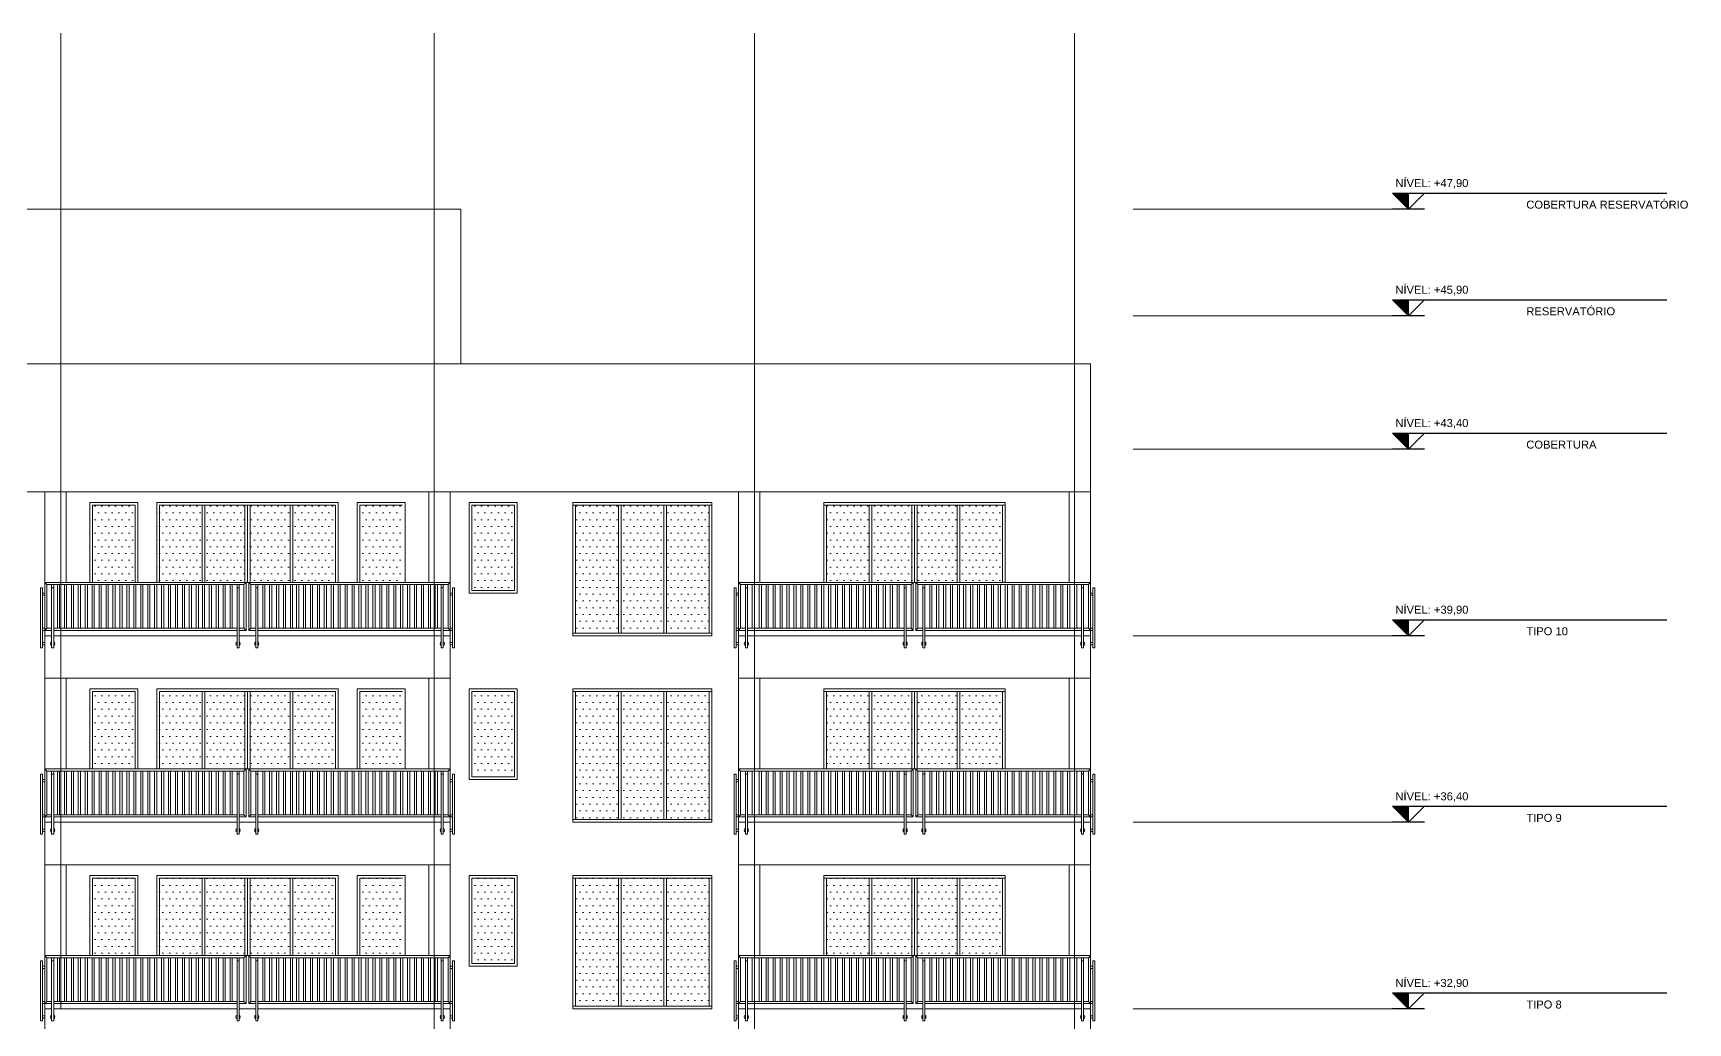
# Model space of a CAD drawing. Header units: millimetres. Extents: x 485872 to 486142, y -52344 to -52207.
# Drawn here: x 485893.24 to 485924.26, y -52306.64 to -52288.08 of the extents above; entities that cross this region are included whole.
import ezdxf
from ezdxf.enums import TextEntityAlignment as Align

# ---------------------------------------------------------------- set-up
doc = ezdxf.new("R2010")
doc.units = ezdxf.units.MM
doc.header["$LTSCALE"] = 15
doc.linetypes.add('DASHDOTX2', pattern=[50.8, 25.4, -12.7, 0, -12.7])
doc.layers.add('G', color=8, linetype='Continuous')
doc.layers.add('Text', color=3, linetype='Continuous')
doc.styles.add('DM-TXT-100', font='arial.ttf', dxfattribs={"height": 0.2})
doc.styles.add('PADRAO', font='arial.ttf', dxfattribs={"height": 0.1})
pattern_1 = [(0, (485475.87971, -52297.83726), (0.0635, 0.127), [0, -0.127])]

# ---------------------------------------------------------------- blocks, each defined once
blk = doc.blocks.new('handraill')
at = {"linetype": 'Continuous', "lineweight": 13}
blk.add_line((300365, -70140), (300495, -70140), dxfattribs=at)
for points in [[(292895, -69140), (296670, -69140)], [(292895, -69140), (292895, -70140)], [(292895, -69140), (292935, -69180)], [(296540, -70040), (296670, -70040), (296670, -69140)], [(296630, -69180), (296670, -69140)], [(300495, -69140), (296720, -69140)], [(296760, -69180), (296720, -69140)], [(296850, -70040), (296720, -70040), (296720, -69140)], [(300495, -69140), (300455, -69180)], [(300495, -69140), (300495, -70140)], [(292815, -69240), (292855, -69240)], [(292855, -69340), (292895, -69340)], [(292855, -69380), (292895, -69380)], [(292935, -69180), (296630, -69180)], [(292935, -69180), (292935, -70000)], [(293025, -69180), (293025, -70140)], [(293025, -70365), (293025, -69240)], [(293025, -69240), (293065, -69240)], [(293065, -69180), (293065, -70140)], [(293065, -70365), (293065, -69240)], [(293135, -69180), (293135, -70000)], [(293175, -69180), (293175, -70000)], [(293265, -69180), (293265, -70000)], [(293305, -69180), (293305, -70000)], [(293395, -69180), (293395, -70000)], [(293435, -69180), (293435, -70000)], [(293525, -69180), (293525, -70000)], [(293565, -69180), (293565, -70000)], [(293655, -69180), (293655, -70000)], [(293695, -69180), (293695, -70000)], [(293785, -69180), (293785, -70000)], [(293825, -69180), (293825, -70000)], [(293915, -69180), (293915, -70000)], [(293955, -69180), (293955, -70000)], [(294045, -69180), (294045, -70000)], [(294085, -69180), (294085, -70000)], [(294175, -69180), (294175, -70000)], [(294215, -69180), (294215, -70000)], [(294305, -69180), (294305, -70000)], [(294345, -69180), (294345, -70000)], [(294435, -69180), (294435, -70000)], [(294475, -69180), (294475, -70000)], [(294565, -69180), (294565, -70000)], [(294605, -69180), (294605, -70000)], [(294695, -69180), (294695, -70000)], [(294735, -69180), (294735, -70000)], [(294825, -69180), (294825, -70000)], [(294865, -69180), (294865, -70000)], [(294955, -69180), (294955, -70000)], [(294995, -69180), (294995, -70000)], [(295085, -69180), (295085, -70000)], [(295125, -69180), (295125, -70000)], [(295215, -69180), (295215, -70000)], [(295255, -69180), (295255, -70000)], [(295345, -69180), (295345, -70000)], [(295385, -69180), (295385, -70000)], [(295475, -69180), (295475, -70000)], [(295515, -69180), (295515, -70000)], [(295605, -69180), (295605, -70000)], [(295645, -69180), (295645, -70000)], [(295735, -69180), (295735, -70000)], [(295775, -69180), (295775, -70000)], [(295850, -69180), (295850, -70000)], [(295890, -69180), (295890, -70000)], [(295980, -69180), (295980, -70000)], [(296020, -69180), (296020, -70000)], [(296110, -69180), (296110, -70000)], [(296150, -69180), (296150, -70000)], [(296240, -69180), (296240, -70000)], [(296280, -69180), (296280, -70000)], [(296370, -69180), (296370, -70000)], [(296410, -69180), (296410, -70000)], [(296500, -69180), (296500, -70140)], [(296500, -70365), (296500, -69240)], [(296540, -69240), (296500, -69240)], [(296540, -69180), (296540, -70140)], [(296540, -70365), (296540, -69240)], [(296630, -69180), (296630, -70000)], [(300455, -69180), (296760, -69180)], [(296760, -69180), (296760, -70000)], [(296850, -69180), (296850, -70140)], [(296850, -70365), (296850, -69240)], [(296850, -69240), (296890, -69240)], [(296890, -69180), (296890, -70140)], [(296890, -70365), (296890, -69240)], [(296980, -69180), (296980, -70000)], [(297020, -69180), (297020, -70000)], [(297110, -69180), (297110, -70000)], [(297150, -69180), (297150, -70000)], [(297240, -69180), (297240, -70000)], [(297280, -69180), (297280, -70000)], [(297370, -69180), (297370, -70000)], [(297410, -69180), (297410, -70000)], [(297500, -69180), (297500, -70000)], [(297540, -69180), (297540, -70000)], [(297615, -69180), (297615, -70000)], [(297655, -69180), (297655, -70000)], [(297745, -69180), (297745, -70000)], [(297785, -69180), (297785, -70000)], [(297875, -69180), (297875, -70000)], [(297915, -69180), (297915, -70000)], [(298005, -69180), (298005, -70000)], [(298045, -69180), (298045, -70000)], [(298135, -69180), (298135, -70000)], [(298175, -69180), (298175, -70000)], [(298265, -69180), (298265, -70000)], [(298305, -69180), (298305, -70000)], [(298395, -69180), (298395, -70000)], [(298435, -69180), (298435, -70000)], [(298525, -69180), (298525, -70000)], [(298565, -69180), (298565, -70000)], [(298655, -69180), (298655, -70000)], [(298695, -69180), (298695, -70000)], [(298785, -69180), (298785, -70000)], [(298825, -69180), (298825, -70000)], [(298915, -69180), (298915, -70000)], [(298955, -69180), (298955, -70000)], [(299045, -69180), (299045, -70000)], [(299085, -69180), (299085, -70000)], [(299175, -69180), (299175, -70000)], [(299215, -69180), (299215, -70000)], [(299305, -69180), (299305, -70000)], [(299345, -69180), (299345, -70000)], [(299435, -69180), (299435, -70000)], [(299475, -69180), (299475, -70000)], [(299565, -69180), (299565, -70000)], [(299605, -69180), (299605, -70000)], [(299695, -69180), (299695, -70000)], [(299735, -69180), (299735, -70000)], [(299825, -69180), (299825, -70000)], [(299865, -69180), (299865, -70000)], [(299955, -69180), (299955, -70000)], [(299995, -69180), (299995, -70000)], [(300085, -69180), (300085, -70000)], [(300125, -69180), (300125, -70000)], [(300215, -69180), (300215, -70000)], [(300255, -69180), (300255, -70000)], [(300325, -69180), (300325, -70140)], [(300325, -70365), (300325, -69240)], [(300365, -69240), (300325, -69240)], [(300365, -69180), (300365, -70140)], [(300365, -70365), (300365, -69240)], [(300455, -69180), (300455, -70000)], [(300535, -69340), (300495, -69340)], [(300535, -69380), (300495, -69380)], [(300575, -69240), (300535, -69240)], [(292895, -70000), (292855, -70000)], [(292895, -70040), (292855, -70040)], [(292895, -70040), (292935, -70000)], [(292895, -70040), (293025, -70040)], [(292935, -70000), (293025, -70000)], [(293065, -70000), (296500, -70000)], [(293065, -70040), (296500, -70040)], [(296540, -70000), (296630, -70000)], [(296670, -70040), (296630, -70000)], [(296720, -70040), (296760, -70000)], [(296850, -70000), (296760, -70000)], [(300325, -70000), (296890, -70000)], [(300325, -70040), (296890, -70040)], [(300455, -70000), (300365, -70000)], [(300495, -70040), (300365, -70040)], [(300495, -70040), (300455, -70000)], [(300495, -70000), (300535, -70000)], [(300495, -70040), (300535, -70040)], [(292815, -70365), (292855, -70365)], [(292895, -70270), (292855, -70270)], [(292895, -70310), (292855, -70310)], [(293025, -70140), (292895, -70140)], [(300495, -70140), (300495, -70940), (292895, -70940), (292895, -70140)], [(293025, -70365), (293065, -70365)], [(296500, -70140), (293065, -70140)], [(296540, -70365), (296500, -70365)], [(296850, -70140), (296540, -70140)], [(296540, -70140), (296850, -70140)], [(296850, -70365), (296890, -70365)], [(296890, -70140), (300325, -70140)], [(300365, -70365), (300325, -70365)], [(300495, -70270), (300535, -70270)], [(300495, -70310), (300535, -70310)], [(300575, -70365), (300535, -70365)]]:
    blk.add_lwpolyline(points, dxfattribs=at)
for points in [[(292815, -69240), (292855, -69240), (292855, -70365), (292815, -70365)], [(300575, -69240), (300535, -69240), (300535, -70365), (300575, -70365)]]:
    blk.add_lwpolyline(points, close=True, dxfattribs=at)
for centre, start, end in [((293045, -70290), 120, 240), ((293045, -70290), 300, 60), ((296520, -70290), 120, 240), ((296520, -70290), 300, 60), ((296870, -70290), 120, 240), ((296870, -70290), 300, 60), ((300345, -70290), 120, 240), ((300345, -70290), 300, 60)]:
    blk.add_arc(centre, 40, start, end, dxfattribs=at)
blk = doc.blocks.new('SIMBOLO NIVEL CORTE')
blk.add_hatch(color=1).paths.add_polyline_path([(0.3, 0.3), (0, 0.3), (0, 0)])
at = {"color": 1}
for p, q in [((0.301, 0.3), (-4.838, 0.3)), ((-0.301, 0), (0.301, 0)), ((0, 0), (0, 0.3))]:
    blk.add_line(p, q, dxfattribs=at)
blk.add_lwpolyline([(-0.3, 0.3), (0, 0), (0.3, 0.3)], dxfattribs=at)
at = {"layer": 'Text'}
for tag, p, height, style in [('PAVIMENTOXX', (-4.838, 0.412), 0.22, 'PADRAO'), ('PAVIMENTOXXXXX', (-4.838, 0.008), 0.18, 'DM-TXT-100')]:
    blk.add_attdef(tag, p, '', height=height, dxfattribs=dict(at, style=style))
at = {"layer": 'Text', "style": 'DM-TXT-100'}
blk.add_attdef('NIVELXXXXX', text='', height=0.18, dxfattribs=at).set_placement((0.246, 0.412), align=Align.RIGHT)
blk = doc.blocks.new('handrail')
at = {"linetype": 'Continuous', "lineweight": 13}
for points in [[(280895, -69140), (284170, -69140)], [(280895, -69140), (280895, -70140)], [(280895, -69140), (280935, -69180)], [(284040, -70040), (284170, -70040), (284170, -69140)], [(284130, -69180), (284170, -69140)], [(287495, -69140), (284220, -69140)], [(284260, -69180), (284220, -69140)], [(284350, -70040), (284220, -70040), (284220, -69140)], [(287495, -69140), (287455, -69180)], [(287495, -69140), (287495, -70140)], [(280815, -69240), (280855, -69240)], [(280855, -69340), (280895, -69340)], [(280855, -69380), (280895, -69380)], [(280935, -69180), (284130, -69180)], [(280935, -69180), (280935, -70000)], [(281025, -69180), (281025, -70140)], [(281025, -70365), (281025, -69240)], [(281025, -69240), (281065, -69240)], [(281065, -69180), (281065, -70140)], [(281065, -70365), (281065, -69240)], [(281155, -69180), (281155, -70000)], [(281195, -69180), (281195, -70000)], [(281285, -69180), (281285, -70000)], [(281325, -69180), (281325, -70000)], [(281415, -69180), (281415, -70000)], [(281455, -69180), (281455, -70000)], [(281545, -69180), (281545, -70000)], [(281585, -69180), (281585, -70000)], [(281675, -69180), (281675, -70000)], [(281715, -69180), (281715, -70000)], [(281805, -69180), (281805, -70000)], [(281845, -69180), (281845, -70000)], [(281935, -69180), (281935, -70000)], [(281975, -69180), (281975, -70000)], [(282065, -69180), (282065, -70000)], [(282105, -69180), (282105, -70000)], [(282195, -69180), (282195, -70000)], [(282235, -69180), (282235, -70000)], [(282325, -69180), (282325, -70000)], [(282365, -69180), (282365, -70000)], [(282455, -69180), (282455, -70000)], [(282495, -69180), (282495, -70000)], [(282585, -69180), (282585, -70000)], [(282625, -69180), (282625, -70000)], [(282715, -69180), (282715, -70000)], [(282755, -69180), (282755, -70000)], [(282845, -69180), (282845, -70000)], [(282885, -69180), (282885, -70000)], [(282975, -69180), (282975, -70000)], [(283015, -69180), (283015, -70000)], [(283105, -69180), (283105, -70000)], [(283145, -69180), (283145, -70000)], [(283235, -69180), (283235, -70000)], [(283275, -69180), (283275, -70000)], [(283350, -69180), (283350, -70000)], [(283390, -69180), (283390, -70000)], [(283480, -69180), (283480, -70000)], [(283520, -69180), (283520, -70000)], [(283610, -69180), (283610, -70000)], [(283650, -69180), (283650, -70000)], [(283740, -69180), (283740, -70000)], [(283780, -69180), (283780, -70000)], [(283870, -69180), (283870, -70000)], [(283910, -69180), (283910, -70000)], [(284000, -69180), (284000, -70140)], [(284000, -70365), (284000, -69240)], [(284040, -69240), (284000, -69240)], [(284040, -69180), (284040, -70140)], [(284040, -70365), (284040, -69240)], [(284130, -69180), (284130, -70000)], [(287455, -69180), (284260, -69180)], [(284260, -69180), (284260, -70000)], [(284350, -69180), (284350, -70140)], [(284350, -70365), (284350, -69240)], [(284350, -69240), (284390, -69240)], [(284390, -69180), (284390, -70140)], [(284390, -70365), (284390, -69240)], [(284480, -69180), (284480, -70000)], [(284520, -69180), (284520, -70000)], [(284610, -69180), (284610, -70000)], [(284650, -69180), (284650, -70000)], [(284740, -69180), (284740, -70000)], [(284780, -69180), (284780, -70000)], [(284870, -69180), (284870, -70000)], [(284910, -69180), (284910, -70000)], [(285000, -69180), (285000, -70000)], [(285040, -69180), (285040, -70000)], [(285115, -69180), (285115, -70000)], [(285155, -69180), (285155, -70000)], [(285245, -69180), (285245, -70000)], [(285285, -69180), (285285, -70000)], [(285375, -69180), (285375, -70000)], [(285415, -69180), (285415, -70000)], [(285505, -69180), (285505, -70000)], [(285545, -69180), (285545, -70000)], [(285635, -69180), (285635, -70000)], [(285675, -69180), (285675, -70000)], [(285765, -69180), (285765, -70000)], [(285805, -69180), (285805, -70000)], [(285895, -69180), (285895, -70000)], [(285935, -69180), (285935, -70000)], [(286025, -69180), (286025, -70000)], [(286065, -69180), (286065, -70000)], [(286155, -69180), (286155, -70000)], [(286195, -69180), (286195, -70000)], [(286285, -69180), (286285, -70000)], [(286325, -69180), (286325, -70000)], [(286415, -69180), (286415, -70000)], [(286455, -69180), (286455, -70000)], [(286545, -69180), (286545, -70000)], [(286585, -69180), (286585, -70000)], [(286675, -69180), (286675, -70000)], [(286715, -69180), (286715, -70000)], [(286805, -69180), (286805, -70000)], [(286845, -69180), (286845, -70000)], [(286935, -69180), (286935, -70000)], [(286975, -69180), (286975, -70000)], [(287065, -69180), (287065, -70000)], [(287105, -69180), (287105, -70000)], [(287195, -69180), (287195, -70000)], [(287235, -69180), (287235, -70000)], [(287325, -69180), (287325, -70140)], [(287325, -70365), (287325, -69240)], [(287365, -69240), (287325, -69240)], [(287365, -69180), (287365, -70140)], [(287365, -70365), (287365, -69240)], [(287455, -69180), (287455, -70000)], [(287535, -69340), (287495, -69340)], [(287535, -69380), (287495, -69380)], [(287575, -69240), (287535, -69240)], [(280895, -70000), (280855, -70000)], [(280895, -70040), (280855, -70040)], [(280895, -70040), (280935, -70000)], [(280895, -70040), (281025, -70040)], [(280935, -70000), (281025, -70000)], [(281065, -70000), (284000, -70000)], [(281065, -70040), (284000, -70040)], [(284040, -70000), (284130, -70000)], [(284170, -70040), (284130, -70000)], [(284220, -70040), (284260, -70000)], [(284350, -70000), (284260, -70000)], [(287325, -70000), (284390, -70000)], [(287325, -70040), (284390, -70040)], [(287455, -70000), (287365, -70000)], [(287495, -70040), (287365, -70040)], [(287495, -70040), (287455, -70000)], [(287495, -70000), (287535, -70000)], [(287495, -70040), (287535, -70040)], [(280815, -70365), (280855, -70365)], [(280895, -70270), (280855, -70270)], [(280895, -70310), (280855, -70310)], [(281025, -70140), (280895, -70140)], [(281025, -70365), (281065, -70365)], [(284000, -70140), (281065, -70140)], [(284040, -70365), (284000, -70365)], [(284350, -70140), (284040, -70140)], [(284350, -70365), (284390, -70365)], [(284390, -70140), (287325, -70140)], [(287365, -70365), (287325, -70365)], [(287365, -70140), (287495, -70140)], [(287495, -70270), (287535, -70270)], [(287495, -70310), (287535, -70310)], [(287575, -70365), (287535, -70365)]]:
    blk.add_lwpolyline(points, dxfattribs=at)
for points in [[(280815, -69240), (280855, -69240), (280855, -70365), (280815, -70365)], [(287575, -69240), (287535, -69240), (287535, -70365), (287575, -70365)]]:
    blk.add_lwpolyline(points, close=True, dxfattribs=at)
for centre, start, end in [((281045, -70290), 120, 240), ((281045, -70290), 300, 60), ((284020, -70290), 120, 240), ((284020, -70290), 300, 60), ((284370, -70290), 120, 240), ((284370, -70290), 300, 60), ((287345, -70290), 120, 240), ((287345, -70290), 300, 60)]:
    blk.add_arc(centre, 40, start, end, dxfattribs=at)

msp = doc.modelspace()

# ---------------------------------------------------------------- hatches: boundary and pattern name
at = {"linetype": 'Continuous', "lineweight": 13}
h = msp.add_hatch(dxfattribs=at)
h.set_pattern_fill('DOTS', color=153, scale=0.08)
h.set_pattern_definition(pattern_1)
h.paths.add_polyline_path([(485895.157, -52296.927), (485894.357, -52296.927), (485894.357, -52298.377), (485895.157, -52298.377)])
h.paths.add_polyline_path([(485896.412, -52296.927), (485895.612, -52296.927), (485895.612, -52298.377), (485896.412, -52298.377)])
h.paths.add_polyline_path([(485897.212, -52296.927), (485896.462, -52296.927), (485896.462, -52298.377), (485897.212, -52298.377)])
h.paths.add_polyline_path([(485898.062, -52296.927), (485897.312, -52296.927), (485897.312, -52298.377), (485898.062, -52298.377)])
h.paths.add_polyline_path([(485898.912, -52296.927), (485898.112, -52296.927), (485898.112, -52298.377), (485898.912, -52298.377)])
h.paths.add_polyline_path([(485900.167, -52296.927), (485899.367, -52296.927), (485899.367, -52298.377), (485900.167, -52298.377)])
h = msp.add_hatch(dxfattribs=at)
h.set_pattern_fill('DOTS', color=153, scale=0.08)
h.set_pattern_definition(pattern_1)
h.paths.add_polyline_path([(485901.467, -52298.527), (485901.467, -52296.927), (485902.267, -52296.927), (485902.267, -52298.527)])
h = msp.add_hatch(dxfattribs=at)
h.set_pattern_fill('DOTS', color=153, scale=0.08)
h.set_pattern_definition(pattern_1)
h.paths.add_polyline_path([(485905.112, -52296.927), (485905.912, -52296.927), (485905.912, -52299.327), (485905.112, -52299.327)])
h.paths.add_polyline_path([(485904.262, -52296.927), (485905.062, -52296.927), (485905.062, -52299.327), (485904.262, -52299.327)])
h.paths.add_polyline_path([(485903.412, -52296.927), (485904.212, -52296.927), (485904.212, -52299.327), (485903.412, -52299.327)])
h = msp.add_hatch(dxfattribs=at)
h.set_pattern_fill('DOTS', color=153, scale=0.08)
h.set_pattern_definition(pattern_1)
h.paths.add_polyline_path([(485910.612, -52296.927), (485911.412, -52296.927), (485911.412, -52298.377), (485910.612, -52298.377)])
h.paths.add_polyline_path([(485909.812, -52296.927), (485910.562, -52296.927), (485910.562, -52298.377), (485909.812, -52298.377)])
h.paths.add_polyline_path([(485908.962, -52296.927), (485909.712, -52296.927), (485909.712, -52298.377), (485908.962, -52298.377)])
h.paths.add_polyline_path([(485908.112, -52296.927), (485908.912, -52296.927), (485908.912, -52298.377), (485908.112, -52298.377)])
h = msp.add_hatch(dxfattribs=at)
h.set_pattern_fill('DOTS', color=153, scale=0.08)
h.set_pattern_definition(pattern_1)
h.paths.add_polyline_path([(485895.157, -52300.427), (485894.357, -52300.427), (485894.357, -52301.877), (485895.157, -52301.877)])
h.paths.add_polyline_path([(485896.412, -52300.427), (485895.612, -52300.427), (485895.612, -52301.877), (485896.412, -52301.877)])
h.paths.add_polyline_path([(485897.212, -52300.427), (485896.462, -52300.427), (485896.462, -52301.877), (485897.212, -52301.877)])
h.paths.add_polyline_path([(485898.062, -52300.427), (485897.312, -52300.427), (485897.312, -52301.877), (485898.062, -52301.877)])
h.paths.add_polyline_path([(485898.912, -52300.427), (485898.112, -52300.427), (485898.112, -52301.877), (485898.912, -52301.877)])
h.paths.add_polyline_path([(485900.167, -52300.427), (485899.367, -52300.427), (485899.367, -52301.877), (485900.167, -52301.877)])
h = msp.add_hatch(dxfattribs=at)
h.set_pattern_fill('DOTS', color=153, scale=0.08)
h.set_pattern_definition(pattern_1)
h.paths.add_polyline_path([(485901.467, -52302.027), (485901.467, -52300.427), (485902.267, -52300.427), (485902.267, -52302.027)])
h = msp.add_hatch(dxfattribs=at)
h.set_pattern_fill('DOTS', color=153, scale=0.08)
h.set_pattern_definition(pattern_1)
h.paths.add_polyline_path([(485905.112, -52300.427), (485905.912, -52300.427), (485905.912, -52302.827), (485905.112, -52302.827)])
h.paths.add_polyline_path([(485904.262, -52300.427), (485905.062, -52300.427), (485905.062, -52302.827), (485904.262, -52302.827)])
h.paths.add_polyline_path([(485903.412, -52300.427), (485904.212, -52300.427), (485904.212, -52302.827), (485903.412, -52302.827)])
h = msp.add_hatch(dxfattribs=at)
h.set_pattern_fill('DOTS', color=153, scale=0.08)
h.set_pattern_definition(pattern_1)
h.paths.add_polyline_path([(485910.612, -52300.427), (485911.412, -52300.427), (485911.412, -52301.877), (485910.612, -52301.877)])
h.paths.add_polyline_path([(485909.812, -52300.427), (485910.562, -52300.427), (485910.562, -52301.877), (485909.812, -52301.877)])
h.paths.add_polyline_path([(485908.962, -52300.427), (485909.712, -52300.427), (485909.712, -52301.877), (485908.962, -52301.877)])
h.paths.add_polyline_path([(485908.112, -52300.427), (485908.912, -52300.427), (485908.912, -52301.877), (485908.112, -52301.877)])
h = msp.add_hatch(dxfattribs=at)
h.set_pattern_fill('DOTS', color=153, scale=0.08)
h.set_pattern_definition(pattern_1)
h.paths.add_polyline_path([(485895.157, -52303.927), (485894.357, -52303.927), (485894.357, -52305.377), (485895.157, -52305.377)])
h.paths.add_polyline_path([(485896.412, -52303.927), (485895.612, -52303.927), (485895.612, -52305.377), (485896.412, -52305.377)])
h.paths.add_polyline_path([(485897.212, -52303.927), (485896.462, -52303.927), (485896.462, -52305.377), (485897.212, -52305.377)])
h.paths.add_polyline_path([(485898.062, -52303.927), (485897.312, -52303.927), (485897.312, -52305.377), (485898.062, -52305.377)])
h.paths.add_polyline_path([(485898.912, -52303.927), (485898.112, -52303.927), (485898.112, -52305.377), (485898.912, -52305.377)])
h.paths.add_polyline_path([(485900.167, -52303.927), (485899.367, -52303.927), (485899.367, -52305.377), (485900.167, -52305.377)])
h = msp.add_hatch(dxfattribs=at)
h.set_pattern_fill('DOTS', color=153, scale=0.08)
h.set_pattern_definition(pattern_1)
h.paths.add_polyline_path([(485901.467, -52305.527), (485901.467, -52303.927), (485902.267, -52303.927), (485902.267, -52305.527)])
h = msp.add_hatch(dxfattribs=at)
h.set_pattern_fill('DOTS', color=153, scale=0.08)
h.set_pattern_definition(pattern_1)
h.paths.add_polyline_path([(485905.112, -52303.927), (485905.912, -52303.927), (485905.912, -52306.327), (485905.112, -52306.327)])
h.paths.add_polyline_path([(485904.262, -52303.927), (485905.062, -52303.927), (485905.062, -52306.327), (485904.262, -52306.327)])
h.paths.add_polyline_path([(485903.412, -52303.927), (485904.212, -52303.927), (485904.212, -52306.327), (485903.412, -52306.327)])
h = msp.add_hatch(dxfattribs=at)
h.set_pattern_fill('DOTS', color=153, scale=0.08)
h.set_pattern_definition(pattern_1)
h.paths.add_polyline_path([(485910.612, -52303.927), (485911.412, -52303.927), (485911.412, -52305.377), (485910.612, -52305.377)])
h.paths.add_polyline_path([(485909.812, -52303.927), (485910.562, -52303.927), (485910.562, -52305.377), (485909.812, -52305.377)])
h.paths.add_polyline_path([(485908.962, -52303.927), (485909.712, -52303.927), (485909.712, -52305.377), (485908.962, -52305.377)])
h.paths.add_polyline_path([(485908.112, -52303.927), (485908.912, -52303.927), (485908.912, -52305.377), (485908.112, -52305.377)])

# ---------------------------------------------------------------- linework, layer by layer
at = {"color": 6, "linetype": 'DASHDOTX2', "lineweight": 13}
for p, q in [((485893.762, -52288.077), (485893.762, -52295.877)), ((485900.762, -52288.077), (485900.762, -52295.877)), ((485906.762, -52288.077), (485906.762, -52296.177)), ((485912.762, -52288.077), (485912.762, -52296.177)), ((485893.762, -52295.877), (485893.762, -52306.377)), ((485900.762, -52295.877), (485900.762, -52306.377)), ((485906.762, -52295.877), (485906.762, -52306.377)), ((485912.762, -52295.877), (485912.762, -52306.377)), ((485900.762, -52306.377), (485900.762, -52331.177)), ((485906.762, -52306.377), (485906.762, -52331.177)), ((485912.762, -52306.377), (485912.762, -52331.177))]:
    msp.add_line(p, q, dxfattribs=at)
at = {"linetype": 'Continuous', "lineweight": 13}
for p, q in [((485881.462, -52294.277), (485913.062, -52294.277)), ((485913.062, -52294.277), (485913.062, -52295.877)), ((485913.062, -52299.377), (485913.062, -52296.077)), ((485893.462, -52329.877), (485893.462, -52296.677)), ((485893.862, -52298.377), (485893.862, -52296.677)), ((485900.662, -52298.377), (485900.662, -52296.677)), ((485901.062, -52329.877), (485901.062, -52296.677)), ((485903.362, -52296.927), (485905.962, -52296.927)), ((485903.412, -52299.327), (485903.412, -52296.927)), ((485904.212, -52299.327), (485904.212, -52296.927)), ((485904.262, -52299.327), (485904.262, -52296.927)), ((485905.062, -52299.327), (485905.062, -52296.927)), ((485905.112, -52299.327), (485905.112, -52296.927)), ((485905.912, -52296.927), (485905.912, -52299.327)), ((485905.962, -52299.377), (485905.962, -52296.877)), ((485906.462, -52329.877), (485906.462, -52296.677)), ((485906.862, -52298.377), (485906.862, -52296.677)), ((485912.662, -52298.377), (485912.662, -52296.677)), ((485905.962, -52299.327), (485903.362, -52299.327)), ((485903.362, -52299.377), (485905.962, -52299.377)), ((485913.062, -52302.877), (485913.062, -52299.377)), ((485893.862, -52301.877), (485893.862, -52300.177)), ((485900.662, -52301.877), (485900.662, -52300.177)), ((485906.862, -52301.877), (485906.862, -52300.177)), ((485912.662, -52301.877), (485912.662, -52300.177)), ((485903.362, -52300.427), (485905.962, -52300.427)), ((485903.412, -52302.827), (485903.412, -52300.427)), ((485904.212, -52302.827), (485904.212, -52300.427)), ((485904.262, -52302.827), (485904.262, -52300.427)), ((485905.062, -52302.827), (485905.062, -52300.427)), ((485905.112, -52302.827), (485905.112, -52300.427)), ((485905.912, -52300.427), (485905.912, -52302.827)), ((485905.962, -52302.877), (485905.962, -52300.377)), ((485905.962, -52302.827), (485903.362, -52302.827)), ((485903.362, -52302.877), (485905.962, -52302.877)), ((485913.062, -52306.377), (485913.062, -52302.877)), ((485893.862, -52303.677), (485893.862, -52305.377)), ((485900.662, -52305.377), (485900.662, -52303.677)), ((485906.862, -52305.377), (485906.862, -52303.677)), ((485912.662, -52305.377), (485912.662, -52303.677)), ((485903.362, -52303.927), (485905.962, -52303.927)), ((485903.412, -52306.327), (485903.412, -52303.927)), ((485904.212, -52306.327), (485904.212, -52303.927)), ((485904.262, -52306.327), (485904.262, -52303.927)), ((485905.062, -52306.327), (485905.062, -52303.927)), ((485905.112, -52306.327), (485905.112, -52303.927)), ((485905.912, -52303.927), (485905.912, -52306.327)), ((485905.962, -52306.377), (485905.962, -52303.877)), ((485905.962, -52306.327), (485903.362, -52306.327)), ((485903.362, -52306.377), (485905.962, -52306.377)), ((485913.062, -52309.877), (485913.062, -52306.377))]:
    msp.add_line(p, q, dxfattribs=at)
at = {"linetype": 'Continuous', "lineweight": 5}
for p, q in [((485894.357, -52296.927), (485895.157, -52296.927)), ((485894.357, -52298.377), (485894.357, -52296.927)), ((485895.157, -52296.927), (485895.157, -52298.377)), ((485895.612, -52296.927), (485898.912, -52296.927)), ((485895.612, -52298.377), (485895.612, -52296.927)), ((485896.412, -52296.927), (485896.412, -52298.377)), ((485896.462, -52296.927), (485896.462, -52298.377)), ((485897.212, -52296.927), (485897.212, -52298.377)), ((485897.262, -52296.927), (485897.262, -52298.377)), ((485897.312, -52296.927), (485897.312, -52298.377)), ((485898.062, -52296.927), (485898.062, -52298.377)), ((485898.112, -52296.927), (485898.112, -52298.377)), ((485898.912, -52296.927), (485898.912, -52298.377)), ((485899.367, -52296.927), (485900.167, -52296.927)), ((485899.367, -52298.377), (485899.367, -52296.927)), ((485894.357, -52300.427), (485895.157, -52300.427)), ((485894.357, -52301.877), (485894.357, -52300.427)), ((485895.157, -52300.427), (485895.157, -52301.877)), ((485895.612, -52300.427), (485898.912, -52300.427)), ((485895.612, -52301.877), (485895.612, -52300.427)), ((485896.412, -52300.427), (485896.412, -52301.877)), ((485896.462, -52300.427), (485896.462, -52301.877)), ((485897.212, -52300.427), (485897.212, -52301.877)), ((485897.262, -52300.427), (485897.262, -52301.877)), ((485897.312, -52300.427), (485897.312, -52301.877)), ((485898.062, -52300.427), (485898.062, -52301.877)), ((485898.112, -52300.427), (485898.112, -52301.877)), ((485898.912, -52300.427), (485898.912, -52301.877)), ((485899.367, -52300.427), (485900.167, -52300.427)), ((485899.367, -52301.877), (485899.367, -52300.427)), ((485894.357, -52303.927), (485895.157, -52303.927)), ((485894.357, -52305.377), (485894.357, -52303.927)), ((485895.157, -52303.927), (485895.157, -52305.377)), ((485895.612, -52303.927), (485898.912, -52303.927)), ((485895.612, -52305.377), (485895.612, -52303.927)), ((485896.412, -52303.927), (485896.412, -52305.377)), ((485896.462, -52303.927), (485896.462, -52305.377)), ((485897.212, -52303.927), (485897.212, -52305.377)), ((485897.262, -52303.927), (485897.262, -52305.377)), ((485897.312, -52303.927), (485897.312, -52305.377)), ((485898.062, -52303.927), (485898.062, -52305.377)), ((485898.112, -52303.927), (485898.112, -52305.377)), ((485898.912, -52303.927), (485898.912, -52305.377)), ((485899.367, -52303.927), (485900.167, -52303.927)), ((485899.367, -52305.377), (485899.367, -52303.927))]:
    msp.add_line(p, q, dxfattribs=at)
at = {"linetype": 'Continuous', "lineweight": 9}
for p, q in [((485908.062, -52296.877), (485908.062, -52298.377)), ((485908.112, -52296.927), (485908.112, -52298.377)), ((485908.912, -52296.927), (485908.912, -52298.377)), ((485908.962, -52296.927), (485908.962, -52298.377)), ((485909.712, -52296.927), (485909.712, -52298.377)), ((485909.762, -52296.927), (485909.762, -52298.377)), ((485909.812, -52296.927), (485909.812, -52298.377)), ((485910.562, -52296.927), (485910.562, -52298.377)), ((485910.612, -52296.927), (485910.612, -52298.377)), ((485911.412, -52296.927), (485911.412, -52298.377)), ((485908.062, -52300.377), (485908.062, -52301.877)), ((485908.112, -52300.427), (485908.112, -52301.877)), ((485908.912, -52300.427), (485908.912, -52301.877)), ((485908.962, -52300.427), (485908.962, -52301.877)), ((485909.712, -52300.427), (485909.712, -52301.877)), ((485909.762, -52300.427), (485909.762, -52301.877)), ((485909.812, -52300.427), (485909.812, -52301.877)), ((485910.562, -52300.427), (485910.562, -52301.877)), ((485910.612, -52300.427), (485910.612, -52301.877)), ((485911.412, -52300.427), (485911.412, -52301.877)), ((485908.062, -52303.877), (485908.062, -52305.377)), ((485908.112, -52303.927), (485908.112, -52305.377)), ((485908.912, -52303.927), (485908.912, -52305.377)), ((485908.962, -52303.927), (485908.962, -52305.377)), ((485909.712, -52303.927), (485909.712, -52305.377)), ((485909.762, -52303.927), (485909.762, -52305.377)), ((485909.812, -52303.927), (485909.812, -52305.377)), ((485910.562, -52303.927), (485910.562, -52305.377)), ((485910.612, -52303.927), (485910.612, -52305.377)), ((485911.412, -52303.927), (485911.412, -52305.377))]:
    msp.add_line(p, q, dxfattribs=at)
at = {"linetype": 'Continuous', "lineweight": 13}
for points in [[(485918.719, -52291.377), (485913.862, -52291.377)], [(485918.719, -52293.377), (485913.862, -52293.377)], [(485881.462, -52295.877), (485881.462, -52296.677), (485913.062, -52296.677), (485913.062, -52295.877)], [(485918.719, -52295.877), (485913.862, -52295.877)], [(485906.462, -52299.377), (485906.462, -52300.177), (485913.062, -52300.177), (485913.062, -52299.377)], [(485918.719, -52299.377), (485913.862, -52299.377)], [(485906.462, -52302.877), (485906.462, -52303.677), (485913.062, -52303.677), (485913.062, -52302.877)], [(485918.719, -52302.877), (485913.862, -52302.877)], [(485906.462, -52306.377), (485906.462, -52307.177), (485913.062, -52307.177), (485913.062, -52306.377)], [(485918.719, -52306.377), (485913.862, -52306.377)], [(485918.719, -52306.377), (485913.862, -52306.377)]]:
    msp.add_lwpolyline(points, dxfattribs=at)
at = {"linetype": 'Continuous', "lineweight": 9}
for points in [[(485913.062, -52295.877), (485913.062, -52296.077)], [(485911.462, -52296.927), (485908.062, -52296.927)], [(485911.462, -52300.427), (485908.062, -52300.427)], [(485911.462, -52303.927), (485908.062, -52303.927)]]:
    msp.add_lwpolyline(points, dxfattribs=at)
at = {"linetype": 'Continuous', "lineweight": 5}
for points in [[(485894.307, -52296.877), (485895.207, -52296.877), (485895.207, -52298.377), (485894.307, -52298.377)], [(485895.562, -52296.877), (485898.962, -52296.877), (485898.962, -52298.377), (485895.562, -52298.377)], [(485899.317, -52296.877), (485900.217, -52296.877), (485900.217, -52298.377), (485899.317, -52298.377)], [(485894.307, -52300.377), (485895.207, -52300.377), (485895.207, -52301.877), (485894.307, -52301.877)], [(485895.562, -52300.377), (485898.962, -52300.377), (485898.962, -52301.877), (485895.562, -52301.877)], [(485899.317, -52300.377), (485900.217, -52300.377), (485900.217, -52301.877), (485899.317, -52301.877)], [(485894.307, -52303.877), (485895.207, -52303.877), (485895.207, -52305.377), (485894.307, -52305.377)], [(485895.562, -52303.877), (485898.962, -52303.877), (485898.962, -52305.377), (485895.562, -52305.377)], [(485899.317, -52303.877), (485900.217, -52303.877), (485900.217, -52305.377), (485899.317, -52305.377)]]:
    msp.add_lwpolyline(points, close=True, dxfattribs=at)
at = {"linetype": 'Continuous', "lineweight": 13}
for points in [[(485902.317, -52298.577), (485901.417, -52298.577), (485901.417, -52296.877), (485902.317, -52296.877)], [(485902.267, -52298.527), (485901.467, -52298.527), (485901.467, -52296.927), (485902.267, -52296.927)], [(485905.962, -52299.377), (485903.362, -52299.377), (485903.362, -52296.877), (485905.962, -52296.877)], [(485902.317, -52302.077), (485901.417, -52302.077), (485901.417, -52300.377), (485902.317, -52300.377)], [(485902.267, -52302.027), (485901.467, -52302.027), (485901.467, -52300.427), (485902.267, -52300.427)], [(485905.962, -52302.877), (485903.362, -52302.877), (485903.362, -52300.377), (485905.962, -52300.377)], [(485902.317, -52305.577), (485901.417, -52305.577), (485901.417, -52303.877), (485902.317, -52303.877)], [(485902.267, -52305.527), (485901.467, -52305.527), (485901.467, -52303.927), (485902.267, -52303.927)], [(485905.962, -52306.377), (485903.362, -52306.377), (485903.362, -52303.877), (485905.962, -52303.877)]]:
    msp.add_lwpolyline(points, close=True, dxfattribs=at)
at = {"linetype": 'Continuous', "lineweight": 9}
for points in [[(485911.462, -52298.377), (485908.062, -52298.377), (485908.062, -52296.877), (485911.462, -52296.877)], [(485911.462, -52301.877), (485908.062, -52301.877), (485908.062, -52300.377), (485911.462, -52300.377)], [(485911.462, -52305.377), (485908.062, -52305.377), (485908.062, -52303.877), (485911.462, -52303.877)]]:
    msp.add_lwpolyline(points, close=True, dxfattribs=at)
at = {"layer": 'G', "lineweight": 0}
msp.add_lwpolyline([(485901.262, -52291.377), (485887.707, -52291.377), (485887.707, -52294.277), (485901.262, -52294.277)], close=True, dxfattribs=at)

# ---------------------------------------------------------------- block references
at = {"linetype": 'Continuous', "lineweight": 13, "xscale": 0.001, "yscale": 0.001, "zscale": 0.001}
for name, p in [('handraill', (485600.567, -52229.237)), ('handrail', (485625.567, -52229.237)), ('handraill', (485600.567, -52232.737)), ('handrail', (485625.567, -52232.737)), ('handraill', (485600.567, -52236.237)), ('handrail', (485625.567, -52236.237))]:
    msp.add_blockref(name, p, dxfattribs=at)
at = {"layer": 'Text', "linetype": 'Continuous', "lineweight": 13}
ref = msp.add_blockref('SIMBOLO NIVEL CORTE', (485919.02, -52291.377), dxfattribs=dict(at, xscale=-1))
ref.add_attrib('NIVELXXXXX', 'NÍVEL: +47,90', dxfattribs={"layer": '0', "height": 0.15, "style": 'DM-TXT-100'}).set_placement((485920.142, -52290.965), align=Align.RIGHT)
ref.add_attrib('PAVIMENTOXXXXX', 'COBERTURA RESERVATÓRIO', (485921.227, -52291.369), dxfattribs={"layer": '0', "height": 0.15, "style": 'DM-TXT-100'})
ref = msp.add_blockref('SIMBOLO NIVEL CORTE', (485919.02, -52293.377), dxfattribs=dict(at, xscale=-1))
ref.add_attrib('NIVELXXXXX', 'NÍVEL: +45,90', dxfattribs={"layer": '0', "height": 0.15, "style": 'DM-TXT-100'}).set_placement((485920.142, -52292.965), align=Align.RIGHT)
ref.add_attrib('PAVIMENTOXXXXX', 'RESERVATÓRIO', (485921.227, -52293.369), dxfattribs={"layer": '0', "height": 0.15, "style": 'DM-TXT-100'})
ref = msp.add_blockref('SIMBOLO NIVEL CORTE', (485919.02, -52295.877), dxfattribs=dict(at, xscale=-1))
ref.add_attrib('NIVELXXXXX', 'NÍVEL: +43,40', dxfattribs={"layer": '0', "height": 0.15, "style": 'DM-TXT-100'}).set_placement((485920.142, -52295.465), align=Align.RIGHT)
ref.add_attrib('PAVIMENTOXXXXX', 'COBERTURA', (485921.227, -52295.869), dxfattribs={"layer": '0', "height": 0.15, "style": 'DM-TXT-100'})
ref = msp.add_blockref('SIMBOLO NIVEL CORTE', (485919.02, -52299.377), dxfattribs=dict(at, xscale=-1))
ref.add_attrib('NIVELXXXXX', 'NÍVEL: +39,90', dxfattribs={"layer": '0', "height": 0.15, "style": 'DM-TXT-100'}).set_placement((485920.142, -52298.965), align=Align.RIGHT)
ref.add_attrib('PAVIMENTOXXXXX', 'TIPO 10', (485921.227, -52299.369), dxfattribs={"layer": '0', "height": 0.15, "style": 'DM-TXT-100'})
ref = msp.add_blockref('SIMBOLO NIVEL CORTE', (485919.02, -52302.877), dxfattribs=dict(at, xscale=-1))
ref.add_attrib('NIVELXXXXX', 'NÍVEL: +36,40', dxfattribs={"layer": '0', "height": 0.15, "style": 'DM-TXT-100'}).set_placement((485920.142, -52302.465), align=Align.RIGHT)
ref.add_attrib('PAVIMENTOXXXXX', 'TIPO 9', (485921.227, -52302.869), dxfattribs={"layer": '0', "height": 0.15, "style": 'DM-TXT-100'})
ref = msp.add_blockref('SIMBOLO NIVEL CORTE', (485919.02, -52306.377), dxfattribs=dict(at, xscale=-1))
ref.add_attrib('NIVELXXXXX', 'NÍVEL: +32,90', dxfattribs={"layer": '0', "height": 0.15, "style": 'DM-TXT-100'}).set_placement((485920.142, -52305.965), align=Align.RIGHT)
ref.add_attrib('PAVIMENTOXXXXX', 'TIPO 8', (485921.227, -52306.369), dxfattribs={"layer": '0', "height": 0.15, "style": 'DM-TXT-100'})

doc.saveas('drawing.dxf')
